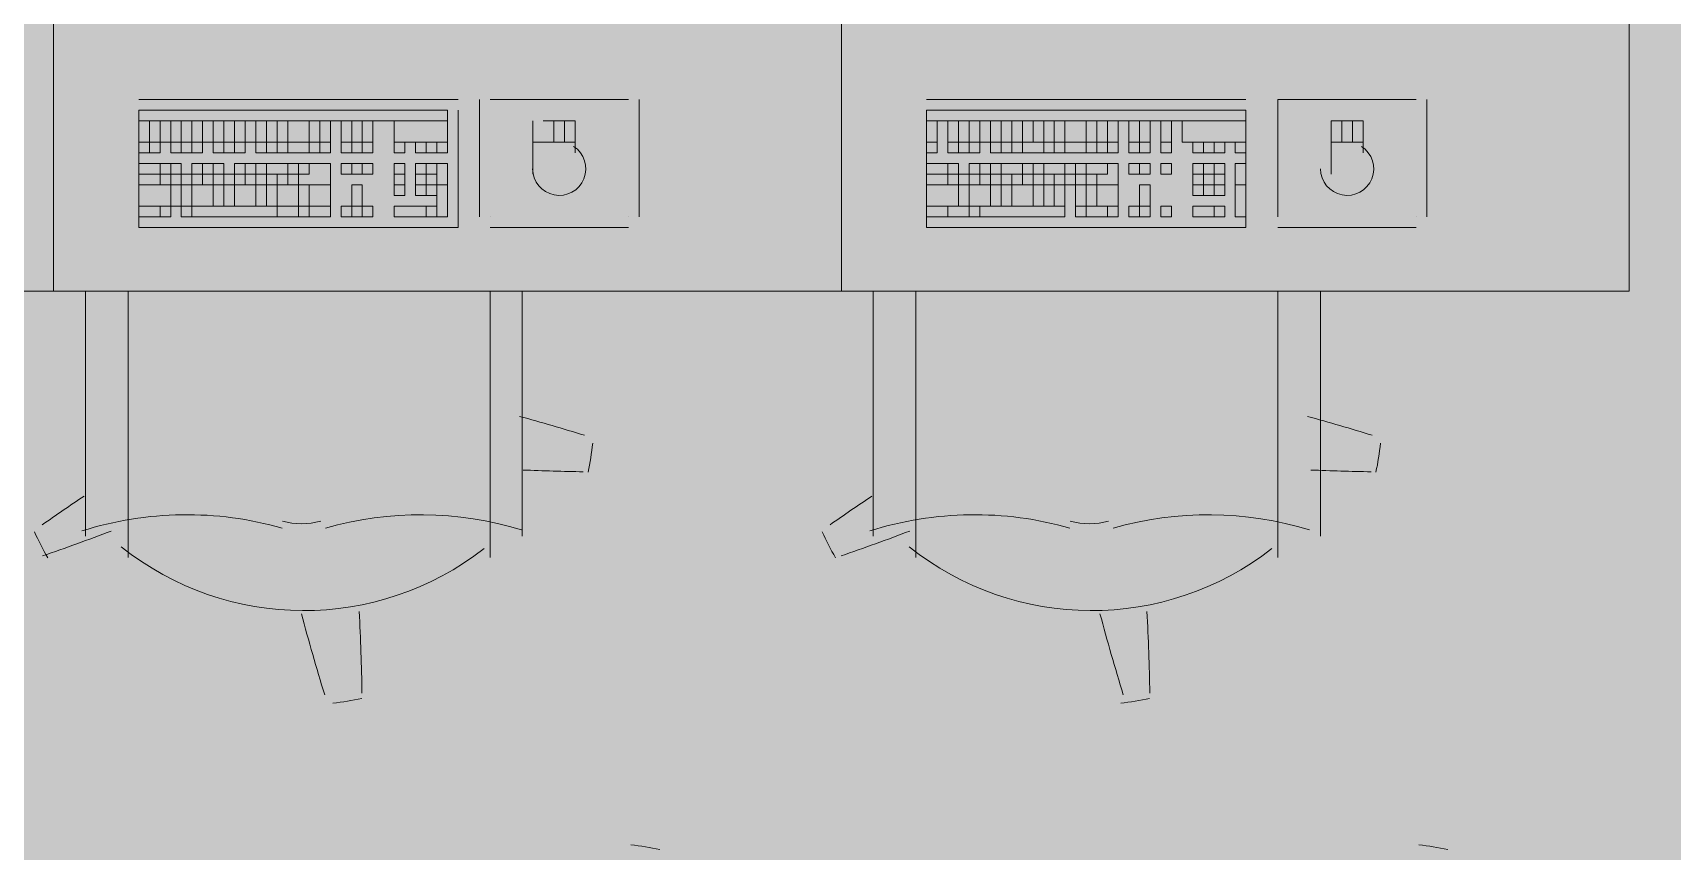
# Model space of a CAD drawing. Header units: millimetres. Extents: x 0 to 90.2, y 0 to 62.5.
# Drawn here: x 54.4 to 56.709, y 31.605 to 32.758 of the extents above; entities that cross this region are included whole.
import ezdxf

# ---------------------------------------------------------------- set-up
doc = ezdxf.new("R2010")
doc.units = ezdxf.units.MM
doc.layers.add('PDF_014405$FT-FIXFIT', color=7, linetype='Continuous')
doc.layers.add('PDF_014405$HL-TMP', color=7, linetype='Continuous', true_color=0xe6db59)

msp = doc.modelspace()

# ---------------------------------------------------------------- linework, layer by layer
at = {"layer": 'PDF_014405$FT-FIXFIT', "lineweight": 0}
for points in [[(53.3191, 33.6085), (54.429, 33.6085), (54.429, 32.3936), (53.3191, 32.3936)], [(54.429, 33.6085), (55.5389, 33.6085), (55.5389, 32.3936), (54.429, 32.3936)], [(55.5389, 33.6085), (56.6488, 33.6085), (56.6488, 32.3936), (55.5389, 32.3936)], [(54.549, 32.6486), (54.984, 32.6486), (54.984, 32.6336), (54.549, 32.6336)], [(55.6589, 32.6486), (56.1089, 32.6486), (56.1089, 32.6336), (55.6589, 32.6336)], [(54.549, 32.6036), (54.564, 32.6036), (54.564, 32.6336), (54.549, 32.6336)], [(54.579, 32.6036), (54.594, 32.6036), (54.594, 32.6336), (54.579, 32.6336)], [(54.594, 32.6036), (54.609, 32.6036), (54.609, 32.6336), (54.594, 32.6336)], [(54.624, 32.6036), (54.639, 32.6036), (54.639, 32.6336), (54.624, 32.6336)], [(54.639, 32.6036), (54.654, 32.6036), (54.654, 32.6336), (54.639, 32.6336)], [(54.669, 32.6036), (54.684, 32.6036), (54.684, 32.6336), (54.669, 32.6336)], [(54.684, 32.6036), (54.699, 32.6036), (54.699, 32.6336), (54.684, 32.6336)], [(54.699, 32.6036), (54.714, 32.6036), (54.714, 32.6336), (54.699, 32.6336)], [(54.729, 32.6036), (54.744, 32.6036), (54.744, 32.6336), (54.729, 32.6336)], [(54.744, 32.6036), (54.759, 32.6036), (54.759, 32.6336), (54.744, 32.6336)], [(54.759, 32.6036), (54.789, 32.6036), (54.789, 32.6336), (54.759, 32.6336)], [(54.789, 32.6036), (54.804, 32.6036), (54.804, 32.6336), (54.789, 32.6336)], [(54.804, 32.6036), (54.819, 32.6036), (54.819, 32.6336), (54.804, 32.6336)], [(54.834, 32.6036), (54.849, 32.6036), (54.849, 32.6336), (54.834, 32.6336)], [(54.849, 32.6036), (54.864, 32.6036), (54.864, 32.6336), (54.849, 32.6336)], [(54.864, 32.6036), (54.879, 32.6036), (54.879, 32.6336), (54.864, 32.6336)], [(54.909, 32.6336), (54.984, 32.6336), (54.984, 32.6036), (54.909, 32.6036)], [(55.6589, 32.6036), (55.6739, 32.6036), (55.6739, 32.6336), (55.6589, 32.6336)], [(55.6889, 32.6036), (55.7039, 32.6036), (55.7039, 32.6336), (55.6889, 32.6336)], [(55.7189, 32.6036), (55.7339, 32.6036), (55.7339, 32.6336), (55.7189, 32.6336)], [(55.7339, 32.6036), (55.7489, 32.6036), (55.7489, 32.6336), (55.7339, 32.6336)], [(55.7489, 32.6036), (55.7639, 32.6036), (55.7639, 32.6336), (55.7489, 32.6336)], [(55.7789, 32.6036), (55.7939, 32.6036), (55.7939, 32.6336), (55.7789, 32.6336)], [(55.7939, 32.6036), (55.8089, 32.6036), (55.8089, 32.6336), (55.7939, 32.6336)], [(55.8239, 32.6036), (55.8389, 32.6036), (55.8389, 32.6336), (55.8239, 32.6336)], [(55.8389, 32.6036), (55.8539, 32.6036), (55.8539, 32.6336), (55.8389, 32.6336)], [(55.8539, 32.6036), (55.8839, 32.6036), (55.8839, 32.6336), (55.8539, 32.6336)], [(55.8839, 32.6036), (55.8989, 32.6036), (55.8989, 32.6336), (55.8839, 32.6336)], [(55.8989, 32.6036), (55.9139, 32.6036), (55.9139, 32.6336), (55.8989, 32.6336)], [(55.9139, 32.6036), (55.9289, 32.6036), (55.9289, 32.6336), (55.9139, 32.6336)], [(55.9439, 32.6036), (55.9589, 32.6036), (55.9589, 32.6336), (55.9439, 32.6336)], [(55.9589, 32.6036), (55.9739, 32.6036), (55.9739, 32.6336), (55.9589, 32.6336)], [(55.9889, 32.6036), (56.0039, 32.6036), (56.0039, 32.6336), (55.9889, 32.6336)], [(56.0189, 32.6336), (56.1089, 32.6336), (56.1089, 32.6036), (56.0189, 32.6036)], [(54.549, 32.5886), (54.564, 32.5886), (54.564, 32.6036), (54.549, 32.6036)], [(54.564, 32.5886), (54.579, 32.5886), (54.579, 32.6036), (54.564, 32.6036)], [(54.594, 32.5886), (54.609, 32.5886), (54.609, 32.6036), (54.594, 32.6036)], [(54.609, 32.5886), (54.624, 32.5886), (54.624, 32.6036), (54.609, 32.6036)], [(54.624, 32.5886), (54.639, 32.5886), (54.639, 32.6036), (54.624, 32.6036)], [(54.654, 32.5886), (54.669, 32.5886), (54.669, 32.6036), (54.654, 32.6036)], [(54.669, 32.5886), (54.684, 32.5886), (54.684, 32.6036), (54.669, 32.6036)], [(54.684, 32.5886), (54.699, 32.5886), (54.699, 32.6036), (54.684, 32.6036)], [(54.714, 32.5886), (54.729, 32.5886), (54.729, 32.6036), (54.714, 32.6036)], [(54.729, 32.5886), (54.744, 32.5886), (54.744, 32.6036), (54.729, 32.6036)], [(54.744, 32.5886), (54.759, 32.5886), (54.759, 32.6036), (54.744, 32.6036)], [(54.759, 32.5886), (54.789, 32.5886), (54.789, 32.6036), (54.759, 32.6036)], [(54.789, 32.5886), (54.804, 32.5886), (54.804, 32.6036), (54.789, 32.6036)], [(54.804, 32.5886), (54.819, 32.5886), (54.819, 32.6036), (54.804, 32.6036)], [(54.834, 32.5886), (54.849, 32.5886), (54.849, 32.6036), (54.834, 32.6036)], [(54.849, 32.5886), (54.864, 32.5886), (54.864, 32.6036), (54.849, 32.6036)], [(54.864, 32.5886), (54.879, 32.5886), (54.879, 32.6036), (54.864, 32.6036)], [(54.909, 32.5886), (54.924, 32.5886), (54.924, 32.6036), (54.909, 32.6036)], [(54.939, 32.5886), (54.954, 32.5886), (54.954, 32.6036), (54.939, 32.6036)], [(54.954, 32.5886), (54.969, 32.5886), (54.969, 32.6036), (54.954, 32.6036)], [(54.969, 32.5886), (54.984, 32.5886), (54.984, 32.6036), (54.969, 32.6036)], [(55.6589, 32.5886), (55.6739, 32.5886), (55.6739, 32.6036), (55.6589, 32.6036)], [(55.6889, 32.5886), (55.7039, 32.5886), (55.7039, 32.6036), (55.6889, 32.6036)], [(55.7039, 32.5886), (55.7189, 32.5886), (55.7189, 32.6036), (55.7039, 32.6036)], [(55.7189, 32.5886), (55.7339, 32.5886), (55.7339, 32.6036), (55.7189, 32.6036)], [(55.7489, 32.5886), (55.7639, 32.5886), (55.7639, 32.6036), (55.7489, 32.6036)], [(55.7639, 32.5886), (55.7789, 32.5886), (55.7789, 32.6036), (55.7639, 32.6036)], [(55.7789, 32.5886), (55.7939, 32.5886), (55.7939, 32.6036), (55.7789, 32.6036)], [(55.7939, 32.5886), (55.8239, 32.5886), (55.8239, 32.6036), (55.7939, 32.6036)], [(55.8239, 32.5886), (55.8389, 32.5886), (55.8389, 32.6036), (55.8239, 32.6036)], [(55.8389, 32.5886), (55.8539, 32.5886), (55.8539, 32.6036), (55.8389, 32.6036)], [(55.8539, 32.5886), (55.8839, 32.5886), (55.8839, 32.6036), (55.8539, 32.6036)], [(55.8839, 32.5886), (55.8989, 32.5886), (55.8989, 32.6036), (55.8839, 32.6036)], [(55.8989, 32.5886), (55.9139, 32.5886), (55.9139, 32.6036), (55.8989, 32.6036)], [(55.9139, 32.5886), (55.9289, 32.5886), (55.9289, 32.6036), (55.9139, 32.6036)], [(55.9439, 32.5886), (55.9589, 32.5886), (55.9589, 32.6036), (55.9439, 32.6036)], [(55.9589, 32.5886), (55.9739, 32.5886), (55.9739, 32.6036), (55.9589, 32.6036)], [(55.9889, 32.5886), (56.0039, 32.5886), (56.0039, 32.6036), (55.9889, 32.6036)], [(56.0339, 32.5886), (56.0489, 32.5886), (56.0489, 32.6036), (56.0339, 32.6036)], [(56.0489, 32.5886), (56.0639, 32.5886), (56.0639, 32.6036), (56.0489, 32.6036)], [(56.0639, 32.5886), (56.0789, 32.5886), (56.0789, 32.6036), (56.0639, 32.6036)], [(56.0939, 32.5886), (56.1089, 32.5886), (56.1089, 32.6036), (56.0939, 32.6036)], [(54.549, 32.5586), (54.579, 32.5586), (54.579, 32.5736), (54.549, 32.5736)], [(54.579, 32.5586), (54.594, 32.5586), (54.594, 32.5736), (54.579, 32.5736)], [(54.594, 32.5586), (54.609, 32.5586), (54.609, 32.5736), (54.594, 32.5736)], [(54.624, 32.5586), (54.639, 32.5586), (54.639, 32.5736), (54.624, 32.5736)], [(54.639, 32.5586), (54.654, 32.5586), (54.654, 32.5736), (54.639, 32.5736)], [(54.654, 32.5586), (54.669, 32.5586), (54.669, 32.5736), (54.654, 32.5736)], [(54.684, 32.5586), (54.699, 32.5586), (54.699, 32.5736), (54.684, 32.5736)], [(54.699, 32.5586), (54.714, 32.5586), (54.714, 32.5736), (54.699, 32.5736)], [(54.714, 32.5586), (54.729, 32.5586), (54.729, 32.5736), (54.714, 32.5736)], [(54.729, 32.5586), (54.759, 32.5586), (54.759, 32.5736), (54.729, 32.5736)], [(54.759, 32.5586), (54.774, 32.5586), (54.774, 32.5736), (54.759, 32.5736)], [(54.804, 32.5436), (54.819, 32.5436), (54.819, 32.5736), (54.789, 32.5736), (54.789, 32.5586), (54.774, 32.5586), (54.774, 32.5436)], [(54.774, 32.5586), (54.789, 32.5586), (54.789, 32.5736), (54.774, 32.5736)], [(54.834, 32.5586), (54.849, 32.5586), (54.849, 32.5736), (54.834, 32.5736)], [(54.849, 32.5586), (54.864, 32.5586), (54.864, 32.5736), (54.849, 32.5736)], [(54.864, 32.5586), (54.879, 32.5586), (54.879, 32.5736), (54.864, 32.5736)], [(54.909, 32.5586), (54.924, 32.5586), (54.924, 32.5736), (54.909, 32.5736)], [(54.939, 32.5586), (54.954, 32.5586), (54.954, 32.5736), (54.939, 32.5736)], [(54.954, 32.5586), (54.969, 32.5586), (54.969, 32.5736), (54.954, 32.5736)], [(54.969, 32.5436), (54.984, 32.5436), (54.984, 32.5736), (54.969, 32.5736)], [(55.6589, 32.5586), (55.6889, 32.5586), (55.6889, 32.5736), (55.6589, 32.5736)], [(55.6889, 32.5586), (55.7039, 32.5586), (55.7039, 32.5736), (55.6889, 32.5736)], [(55.7189, 32.5586), (55.7339, 32.5586), (55.7339, 32.5736), (55.7189, 32.5736)], [(55.7339, 32.5586), (55.7489, 32.5586), (55.7489, 32.5736), (55.7339, 32.5736)], [(55.7489, 32.5586), (55.7639, 32.5586), (55.7639, 32.5736), (55.7489, 32.5736)], [(55.7639, 32.5586), (55.7939, 32.5586), (55.7939, 32.5736), (55.7639, 32.5736)], [(55.7939, 32.5586), (55.8089, 32.5586), (55.8089, 32.5736), (55.7939, 32.5736)], [(55.8089, 32.5586), (55.8239, 32.5586), (55.8239, 32.5736), (55.8089, 32.5736)], [(55.8239, 32.5586), (55.8539, 32.5586), (55.8539, 32.5736), (55.8239, 32.5736)], [(55.8539, 32.5586), (55.8689, 32.5586), (55.8689, 32.5736), (55.8539, 32.5736)], [(55.8689, 32.5586), (55.8839, 32.5586), (55.8839, 32.5736), (55.8689, 32.5736)], [(55.8839, 32.5586), (55.9139, 32.5586), (55.9139, 32.5736), (55.8839, 32.5736)], [(55.9139, 32.5436), (55.9289, 32.5436), (55.9289, 32.5736), (55.9139, 32.5736), (55.9139, 32.5586), (55.8989, 32.5586), (55.8989, 32.5436)], [(55.9439, 32.5586), (55.9589, 32.5586), (55.9589, 32.5736), (55.9439, 32.5736)], [(55.9589, 32.5586), (55.9739, 32.5586), (55.9739, 32.5736), (55.9589, 32.5736)], [(55.9889, 32.5586), (56.0039, 32.5586), (56.0039, 32.5736), (55.9889, 32.5736)], [(56.0339, 32.5586), (56.0489, 32.5586), (56.0489, 32.5736), (56.0339, 32.5736)], [(56.0489, 32.5586), (56.0639, 32.5586), (56.0639, 32.5736), (56.0489, 32.5736)], [(56.0639, 32.5586), (56.0789, 32.5586), (56.0789, 32.5736), (56.0639, 32.5736)], [(56.0939, 32.5436), (56.1089, 32.5436), (56.1089, 32.5736), (56.0939, 32.5736)], [(54.549, 32.5436), (54.579, 32.5436), (54.579, 32.5586), (54.549, 32.5586)], [(54.549, 32.5136), (54.594, 32.5136), (54.594, 32.5436), (54.549, 32.5436)], [(54.579, 32.5436), (54.594, 32.5436), (54.594, 32.5586), (54.579, 32.5586)], [(54.594, 32.5136), (54.609, 32.5136), (54.609, 32.5436), (54.594, 32.5436)], [(54.609, 32.5436), (54.624, 32.5436), (54.624, 32.5586), (54.609, 32.5586)], [(54.609, 32.5136), (54.624, 32.5136), (54.624, 32.5436), (54.609, 32.5436)], [(54.624, 32.5436), (54.639, 32.5436), (54.639, 32.5586), (54.624, 32.5586)], [(54.624, 32.5136), (54.654, 32.5136), (54.654, 32.5436), (54.624, 32.5436)], [(54.639, 32.5436), (54.654, 32.5436), (54.654, 32.5586), (54.639, 32.5586)], [(54.654, 32.5136), (54.669, 32.5136), (54.669, 32.5436), (54.654, 32.5436)], [(54.669, 32.5436), (54.684, 32.5436), (54.684, 32.5586), (54.669, 32.5586)], [(54.669, 32.5136), (54.684, 32.5136), (54.684, 32.5436), (54.669, 32.5436)], [(54.684, 32.5436), (54.699, 32.5436), (54.699, 32.5586), (54.684, 32.5586)], [(54.684, 32.5136), (54.714, 32.5136), (54.714, 32.5436), (54.684, 32.5436)], [(54.699, 32.5436), (54.714, 32.5436), (54.714, 32.5586), (54.699, 32.5586)], [(54.714, 32.5136), (54.729, 32.5136), (54.729, 32.5436), (54.714, 32.5436)], [(54.729, 32.5436), (54.744, 32.5436), (54.744, 32.5586), (54.729, 32.5586)], [(54.729, 32.5136), (54.744, 32.5136), (54.744, 32.5436), (54.729, 32.5436)], [(54.744, 32.5436), (54.759, 32.5436), (54.759, 32.5586), (54.744, 32.5586)], [(54.744, 32.5136), (54.774, 32.5136), (54.774, 32.5436), (54.744, 32.5436)], [(54.759, 32.5436), (54.774, 32.5436), (54.774, 32.5586), (54.759, 32.5586)], [(54.774, 32.5136), (54.789, 32.5136), (54.789, 32.5436), (54.774, 32.5436)], [(54.789, 32.5136), (54.819, 32.5136), (54.819, 32.5436), (54.789, 32.5436)], [(54.849, 32.5136), (54.864, 32.5136), (54.864, 32.5436), (54.849, 32.5436)], [(54.909, 32.5436), (54.924, 32.5436), (54.924, 32.5586), (54.909, 32.5586)], [(54.909, 32.5286), (54.924, 32.5286), (54.924, 32.5436), (54.909, 32.5436)], [(54.939, 32.5436), (54.954, 32.5436), (54.954, 32.5586), (54.939, 32.5586)], [(54.939, 32.5286), (54.954, 32.5286), (54.954, 32.5436), (54.939, 32.5436)], [(54.954, 32.5436), (54.969, 32.5436), (54.969, 32.5586), (54.954, 32.5586)], [(54.954, 32.5286), (54.969, 32.5286), (54.969, 32.5436), (54.954, 32.5436)], [(54.969, 32.4986), (54.984, 32.4986), (54.984, 32.5436), (54.969, 32.5436)], [(55.6589, 32.5436), (55.6889, 32.5436), (55.6889, 32.5586), (55.6589, 32.5586)], [(55.6589, 32.5136), (55.7039, 32.5136), (55.7039, 32.5436), (55.6589, 32.5436)], [(55.7039, 32.5436), (55.7189, 32.5436), (55.7189, 32.5586), (55.7039, 32.5586)], [(55.7039, 32.5136), (55.7189, 32.5136), (55.7189, 32.5436), (55.7039, 32.5436)], [(55.7189, 32.5436), (55.7339, 32.5436), (55.7339, 32.5586), (55.7189, 32.5586)], [(55.7189, 32.5136), (55.7489, 32.5136), (55.7489, 32.5436), (55.7189, 32.5436)], [(55.7339, 32.5436), (55.7489, 32.5436), (55.7489, 32.5586), (55.7339, 32.5586)], [(55.7489, 32.5136), (55.7639, 32.5136), (55.7639, 32.5436), (55.7489, 32.5436)], [(55.7639, 32.5436), (55.7789, 32.5436), (55.7789, 32.5586), (55.7639, 32.5586)], [(55.7639, 32.5136), (55.7789, 32.5136), (55.7789, 32.5436), (55.7639, 32.5436)], [(55.7789, 32.5436), (55.7939, 32.5436), (55.7939, 32.5586), (55.7789, 32.5586)], [(55.7789, 32.5136), (55.8089, 32.5136), (55.8089, 32.5436), (55.7789, 32.5436)], [(55.7939, 32.5436), (55.8089, 32.5436), (55.8089, 32.5586), (55.7939, 32.5586)], [(55.8089, 32.5136), (55.8239, 32.5136), (55.8239, 32.5436), (55.8089, 32.5436)], [(55.8239, 32.5436), (55.8389, 32.5436), (55.8389, 32.5586), (55.8239, 32.5586)], [(55.8239, 32.5136), (55.8389, 32.5136), (55.8389, 32.5436), (55.8239, 32.5436)], [(55.8389, 32.5436), (55.8539, 32.5436), (55.8539, 32.5586), (55.8389, 32.5586)], [(55.8389, 32.5136), (55.8539, 32.5136), (55.8539, 32.5436), (55.8389, 32.5436)], [(55.8539, 32.5436), (55.8689, 32.5436), (55.8689, 32.5586), (55.8539, 32.5586)], [(55.8689, 32.5136), (55.8839, 32.5136), (55.8839, 32.5436), (55.8689, 32.5436)], [(55.8839, 32.5436), (55.8989, 32.5436), (55.8989, 32.5586), (55.8839, 32.5586)], [(55.8839, 32.5136), (55.8989, 32.5136), (55.8989, 32.5436), (55.8839, 32.5436)], [(55.8989, 32.5136), (55.9289, 32.5136), (55.9289, 32.5436), (55.8989, 32.5436)], [(55.9589, 32.5136), (55.9739, 32.5136), (55.9739, 32.5436), (55.9589, 32.5436)], [(56.0339, 32.5436), (56.0489, 32.5436), (56.0489, 32.5586), (56.0339, 32.5586)], [(56.0339, 32.5286), (56.0489, 32.5286), (56.0489, 32.5436), (56.0339, 32.5436)], [(56.0489, 32.5436), (56.0639, 32.5436), (56.0639, 32.5586), (56.0489, 32.5586)], [(56.0489, 32.5286), (56.0639, 32.5286), (56.0639, 32.5436), (56.0489, 32.5436)], [(56.0639, 32.5436), (56.0789, 32.5436), (56.0789, 32.5586), (56.0639, 32.5586)], [(56.0639, 32.5286), (56.0789, 32.5286), (56.0789, 32.5436), (56.0639, 32.5436)], [(56.0939, 32.4986), (56.1089, 32.4986), (56.1089, 32.5436), (56.0939, 32.5436)], [(54.549, 32.4986), (54.579, 32.4986), (54.579, 32.5136), (54.549, 32.5136)], [(54.579, 32.4986), (54.594, 32.4986), (54.594, 32.5136), (54.579, 32.5136)], [(54.609, 32.4986), (54.624, 32.4986), (54.624, 32.5136), (54.609, 32.5136)], [(54.624, 32.4986), (54.744, 32.4986), (54.744, 32.5136), (54.624, 32.5136)], [(54.774, 32.4986), (54.744, 32.4986), (54.744, 32.5136), (54.774, 32.5136)], [(54.789, 32.4986), (54.774, 32.4986), (54.774, 32.5136), (54.789, 32.5136)], [(54.819, 32.4986), (54.789, 32.4986), (54.789, 32.5136), (54.819, 32.5136)], [(54.834, 32.4986), (54.849, 32.4986), (54.849, 32.5136), (54.834, 32.5136)], [(54.849, 32.4986), (54.864, 32.4986), (54.864, 32.5136), (54.849, 32.5136)], [(54.864, 32.4986), (54.879, 32.4986), (54.879, 32.5136), (54.864, 32.5136)], [(54.909, 32.4986), (54.954, 32.4986), (54.954, 32.5136), (54.909, 32.5136)], [(54.954, 32.4986), (54.969, 32.4986), (54.969, 32.5136), (54.954, 32.5136)], [(55.6589, 32.4986), (55.6889, 32.4986), (55.6889, 32.5136), (55.6589, 32.5136)], [(55.6889, 32.4986), (55.7189, 32.4986), (55.7189, 32.5136), (55.6889, 32.5136)], [(55.7189, 32.4986), (55.7339, 32.4986), (55.7339, 32.5136), (55.7189, 32.5136)], [(55.7339, 32.4986), (55.8539, 32.4986), (55.8539, 32.5136), (55.7339, 32.5136)], [(55.8839, 32.4986), (55.8689, 32.4986), (55.8689, 32.5136), (55.8839, 32.5136)], [(55.9139, 32.4986), (55.8839, 32.4986), (55.8839, 32.5136), (55.9139, 32.5136)], [(55.9289, 32.4986), (55.9139, 32.4986), (55.9139, 32.5136), (55.9289, 32.5136)], [(55.9439, 32.4986), (55.9589, 32.4986), (55.9589, 32.5136), (55.9439, 32.5136)], [(55.9589, 32.4986), (55.9739, 32.4986), (55.9739, 32.5136), (55.9589, 32.5136)], [(55.9889, 32.4986), (56.0039, 32.4986), (56.0039, 32.5136), (55.9889, 32.5136)], [(56.0339, 32.4986), (56.0639, 32.4986), (56.0639, 32.5136), (56.0339, 32.5136)], [(56.0639, 32.4986), (56.0789, 32.4986), (56.0789, 32.5136), (56.0639, 32.5136)]]:
    msp.add_lwpolyline(points, close=True, dxfattribs=at)
for points in [[(54.999, 32.6636), (54.549, 32.6636)], [(55.029, 32.6636), (55.029, 32.4986)], [(55.2389, 32.6636), (55.044, 32.6636)], [(55.2389, 32.6636), (55.2389, 32.6636)], [(55.2539, 32.4986), (55.2539, 32.6636)], [(56.1089, 32.6636), (55.6589, 32.6636)], [(56.3488, 32.6636), (56.1539, 32.6636), (56.1539, 32.4986)], [(56.3488, 32.6636), (56.3488, 32.6636)], [(56.3638, 32.4986), (56.3638, 32.6636)], [(54.549, 32.6486), (54.549, 32.4836), (54.999, 32.4836), (54.999, 32.6486)], [(55.6589, 32.6486), (55.6589, 32.4836), (56.1089, 32.4836), (56.1089, 32.6486)], [(55.104, 32.6336), (55.104, 32.5586)], [(55.1639, 32.5886), (55.1639, 32.6336), (55.119, 32.6336)], [(55.1339, 32.6036), (55.1339, 32.6336)], [(55.1489, 32.6036), (55.1489, 32.6336)], [(56.2738, 32.5886), (56.2738, 32.6336), (56.2289, 32.6336), (56.2289, 32.5586)], [(56.2439, 32.6036), (56.2439, 32.6336)], [(56.2589, 32.6036), (56.2589, 32.6336)], [(55.104, 32.6036), (55.1639, 32.6036)], [(56.2289, 32.6036), (56.2738, 32.6036)], [(55.044, 32.4986), (55.044, 32.4986)], [(55.2389, 32.4986), (55.2389, 32.4986)], [(56.3488, 32.4986), (56.3488, 32.4986)], [(55.044, 32.4836), (55.2389, 32.4836)], [(56.1539, 32.4836), (56.3488, 32.4836)], [(54.474, 32.0486), (54.474, 32.3936)], [(54.534, 32.3936), (54.534, 32.0186)], [(55.044, 32.0186), (55.044, 32.3936)], [(55.089, 32.3936), (55.089, 32.0486)], [(55.5839, 32.0486), (55.5839, 32.3936)], [(55.6439, 32.3936), (55.6439, 32.0186)], [(56.1539, 32.0186), (56.1539, 32.3936)], [(56.2139, 32.3936), (56.2139, 32.0486)]]:
    msp.add_lwpolyline(points, dxfattribs=at)
for centre, radius, start, end in [((55.1414, 32.5661), 0.0375, 180.0012, 57.2913), ((56.2514, 32.5661), 0.0375, 180.0012, 57.2913), ((54.2084, 29.0284), 3.3073, 72.9713, 74.6192), ((55.3183, 29.0284), 3.3073, 72.9713, 74.6192), ((54.7784, 32.2234), 0.4125, 348.1348, 353.8639), ((55.8883, 32.2234), 0.4125, 348.1348, 353.8639), ((55.2313, 35.4399), 3.3012, 267.5537, 269.0284), ((56.3412, 35.4399), 3.3012, 267.5537, 269.0284), ((56.3212, 29.3423), 3.3244, 123.7945, 125.0295), ((57.4311, 29.3423), 3.3244, 123.7945, 125.0295), ((54.6165, 31.5912), 0.4875, 73.9771, 107.6102), ((54.7784, 32.1634), 0.0975, 253.9762, 286.0238), ((54.9465, 31.5911), 0.4875, 73.0774, 106.0226), ((55.7264, 31.5912), 0.4875, 73.9771, 107.6102), ((55.8883, 32.1634), 0.0975, 253.9762, 286.0238), ((56.0564, 31.5911), 0.4875, 73.0774, 106.0226), ((54.7784, 32.2234), 0.4124, 204.1313, 209.8665), ((53.3384, 35.1484), 3.3073, 288.9678, 290.7531), ((55.8883, 32.2234), 0.4124, 204.1313, 209.8665), ((54.4634, 35.1484), 3.3073, 288.9678, 290.7531), ((54.7815, 32.3561), 0.4125, 231.4381, 308.0234), ((55.8914, 32.3561), 0.4125, 231.4381, 308.0234), ((57.9736, 32.7935), 3.3076, 194.969, 197.0287), ((51.5529, 31.771), 3.3111, 0.9733, 2.965), ((59.0986, 32.7935), 3.3076, 194.969, 197.0287), ((52.6628, 31.771), 3.3111, 0.9733, 2.965), ((54.7784, 32.2234), 0.4125, 276.1361, 281.8652), ((55.8883, 32.2234), 0.4125, 276.1361, 281.8652), ((55.1983, 31.2034), 0.4125, 78.1348, 83.8639), ((56.3083, 31.2034), 0.4125, 78.1348, 83.8639)]:
    msp.add_arc(centre, radius, start, end, dxfattribs=at)
at = {"layer": 'PDF_014405$HL-TMP', "color": 54, "true_color": 0x999900, "transparency": 33554559}
for points in [[(58.5537, 35.1384), (51.0843, 35.1384), (58.5537, 30.7438)], [(51.0843, 35.1384), (58.5537, 30.7438), (51.0843, 30.7438)]]:
    msp.add_solid(points, dxfattribs=at)

doc.saveas('drawing.dxf')
